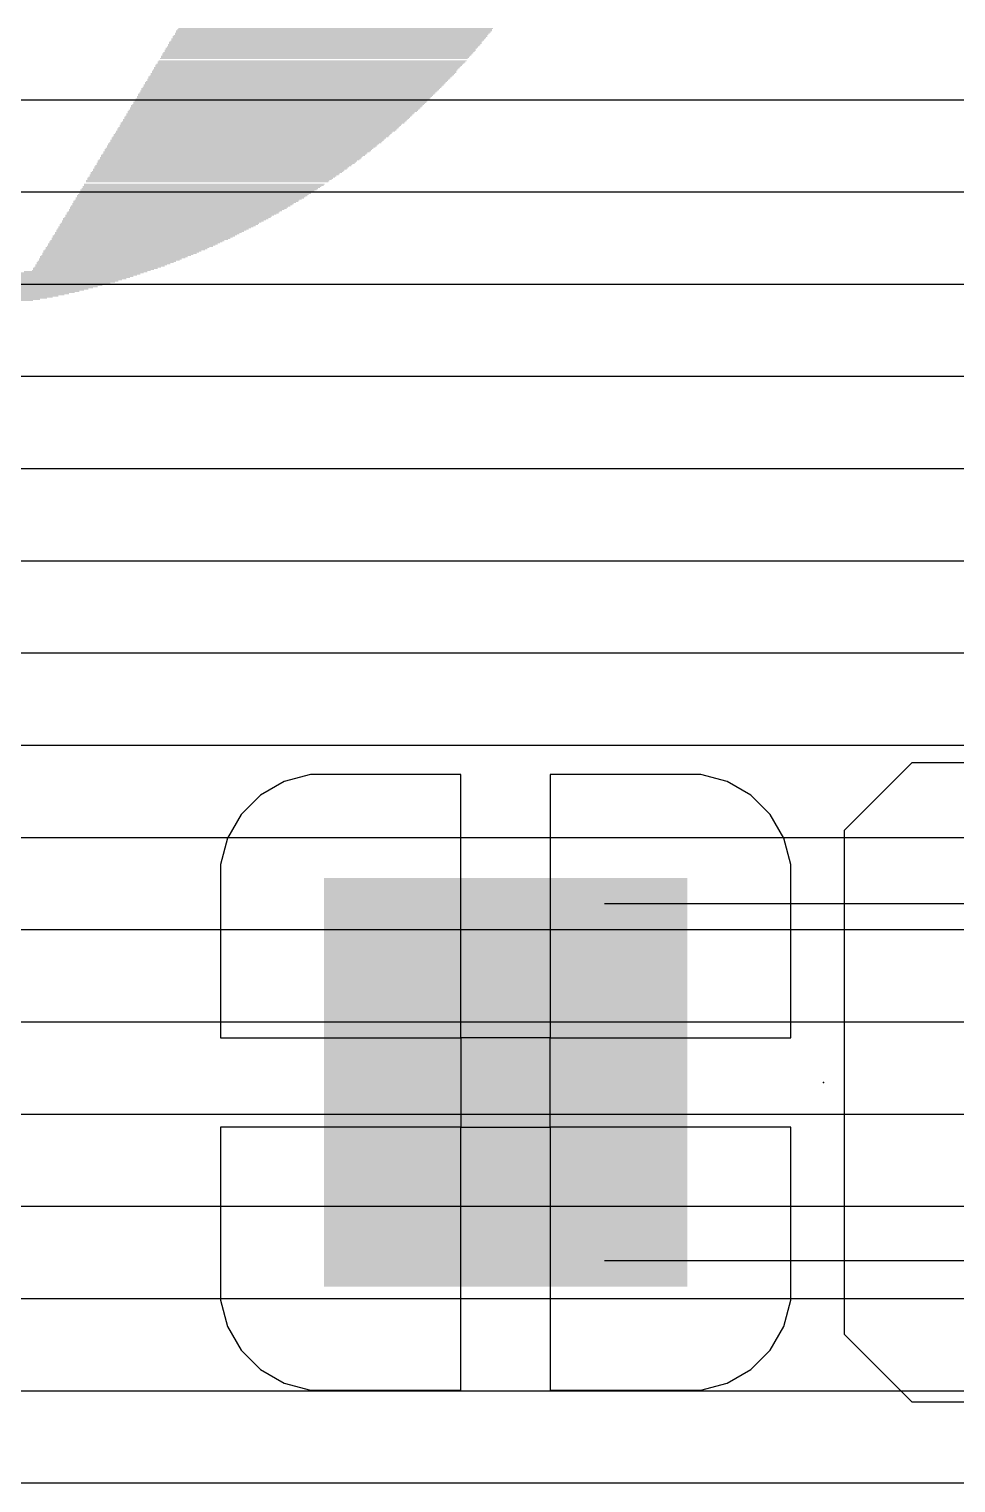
# Model space of a CAD drawing. Extents: x -0.28 to 5.55, y -0.74 to 2.72.
# Drawn here: x 3.5212 to 3.682, y 1.52 to 1.7723 of the extents above; entities that cross this region are included whole.
import ezdxf

# ---------------------------------------------------------------- set-up
doc = ezdxf.new("R2010")
doc.units = 0
for name, color, linetype in [('1', 22, 'CONTINUOUS'), ('16', 175, 'CONTINUOUS'), ('21', 253, 'CONTINUOUS'), ('23', 7, 'CONTINUOUS'), ('51', 253, 'CONTINUOUS')]:
    doc.layers.add(name, color=color, linetype=linetype)

# ---------------------------------------------------------------- blocks, each defined once
blk = doc.blocks.new('RECT')
blk.add_solid([(-0.5, -0.5), (0.5, -0.5), (-0.5, 0.5), (0.5, 0.5)])

msp = doc.modelspace()

# ---------------------------------------------------------------- linework, layer by layer
at = {"layer": '1'}
for p, q in [((3.155269, 1.76), (3.828, 1.76)), ((3.171269, 1.744), (3.828, 1.744)), ((3.187269, 1.728), (3.828, 1.728)), ((3.203269, 1.712), (3.828, 1.712)), ((3.21, 1.696), (3.771531, 1.696)), ((3.21, 1.68), (3.766157, 1.68)), ((3.21, 1.664), (3.766157, 1.664)), ((3.258436, 1.648), (3.766157, 1.648)), ((3.674338, 1.644933), (3.662622, 1.633217)), ((3.753898, 1.644933), (3.674338, 1.644933)), ((3.570016, 1.642933), (3.565438, 1.641706)), ((3.596134, 1.642933), (3.570016, 1.642933)), ((3.596134, 1.597249), (3.596134, 1.642933)), ((3.637748, 1.642933), (3.61163, 1.642933)), ((3.61163, 1.642933), (3.61163, 1.597249)), ((3.642326, 1.641706), (3.637748, 1.642933)), ((3.565438, 1.641706), (3.561334, 1.639337)), ((3.64643, 1.639337), (3.642326, 1.641706)), ((3.561334, 1.639337), (3.557982, 1.635985)), ((3.649781, 1.635985), (3.64643, 1.639337)), ((3.557982, 1.635985), (3.555612, 1.631881)), ((3.652151, 1.631881), (3.649781, 1.635985)), ((3.662622, 1.633217), (3.662622, 1.545783)), ((3.263811, 1.632), (3.555681, 1.632)), ((3.555612, 1.631881), (3.554386, 1.627303)), ((3.596134, 1.632), (3.61163, 1.632)), ((3.652082, 1.632), (3.662622, 1.632)), ((3.653378, 1.627303), (3.652151, 1.631881)), ((3.554386, 1.627303), (3.554386, 1.597248)), ((3.653378, 1.597248), (3.653378, 1.627303)), ((3.263811, 1.616), (3.554386, 1.616)), ((3.596134, 1.616), (3.61163, 1.616)), ((3.653378, 1.616), (3.662622, 1.616)), ((3.263811, 1.6), (3.554386, 1.6)), ((3.596134, 1.6), (3.61163, 1.6)), ((3.653378, 1.6), (3.662622, 1.6)), ((3.554386, 1.597248), (3.596133, 1.597248)), ((3.596133, 1.597248), (3.596133, 1.581752)), ((3.61163, 1.597249), (3.596134, 1.597249)), ((3.611631, 1.581752), (3.611631, 1.597248)), ((3.611631, 1.597248), (3.653378, 1.597248)), ((3.263811, 1.584), (3.596133, 1.584)), ((3.596133, 1.581752), (3.554386, 1.581752)), ((3.554386, 1.581752), (3.554386, 1.551697)), ((3.596134, 1.536067), (3.596134, 1.581751)), ((3.596134, 1.581751), (3.61163, 1.581751)), ((3.61163, 1.581751), (3.61163, 1.536067)), ((3.611631, 1.584), (3.662622, 1.584)), ((3.653378, 1.581752), (3.611631, 1.581752)), ((3.653378, 1.551697), (3.653378, 1.581752)), ((3.263811, 1.568), (3.554386, 1.568)), ((3.596134, 1.568), (3.61163, 1.568)), ((3.653378, 1.568), (3.662622, 1.568)), ((3.263811, 1.552), (3.554386, 1.552)), ((3.554386, 1.551697), (3.555612, 1.547119)), ((3.596134, 1.552), (3.61163, 1.552)), ((3.652151, 1.547119), (3.653378, 1.551697)), ((3.653378, 1.552), (3.662622, 1.552)), ((3.555612, 1.547119), (3.557982, 1.543015)), ((3.649781, 1.543015), (3.652151, 1.547119)), ((3.662622, 1.545783), (3.674338, 1.534067)), ((3.557982, 1.543015), (3.561334, 1.539663)), ((3.64643, 1.539663), (3.649781, 1.543015)), ((3.561334, 1.539663), (3.565438, 1.537294)), ((3.642326, 1.537294), (3.64643, 1.539663)), ((3.565438, 1.537294), (3.570016, 1.536067)), ((3.637748, 1.536067), (3.642326, 1.537294)), ((3.258712, 1.536), (3.672405, 1.536)), ((3.570016, 1.536067), (3.596134, 1.536067)), ((3.61163, 1.536067), (3.637748, 1.536067)), ((3.674338, 1.534067), (3.753898, 1.534067)), ((0.62, 1.52), (4.879213, 1.52))]:
    msp.add_line(p, q, dxfattribs=at)
at = {"layer": '16'}
for p, q in [((0.62, 1.76), (4.879213, 1.76)), ((0.62, 1.744), (4.879213, 1.744)), ((0.62, 1.728), (4.879213, 1.728)), ((0.62, 1.712), (4.879213, 1.712)), ((0.62, 1.696), (4.879213, 1.696)), ((0.62, 1.68), (4.879213, 1.68)), ((0.62, 1.664), (4.879213, 1.664)), ((0.62, 1.648), (4.879213, 1.648)), ((0.62, 1.632), (4.879213, 1.632)), ((0.62, 1.616), (4.879213, 1.616)), ((0.62, 1.6), (4.879213, 1.6)), ((0.62, 1.584), (4.879213, 1.584)), ((0.62, 1.568), (4.879213, 1.568)), ((0.62, 1.552), (4.879213, 1.552)), ((0.62, 1.536), (4.879213, 1.536)), ((0.62, 1.52), (4.879213, 1.52))]:
    msp.add_line(p, q, dxfattribs=at)
at = {"layer": '23'}
msp.add_point((3.659, 1.5895), dxfattribs=at)
at = {"layer": '51'}
for p, q in [((3.696992, 1.620484), (3.621008, 1.620484)), ((3.696992, 1.558516), (3.621008, 1.558516))]:
    msp.add_line(p, q, dxfattribs=at)

# ---------------------------------------------------------------- block references
at = {"layer": '1', "xscale": 0.062992, "yscale": 0.070866, "rotation": 180}
msp.add_blockref('RECT', (3.603882, 1.5895), dxfattribs=at)
at = {"layer": '21', "yscale": 0.0002}
for p, xscale in [((3.5734, 1.77095), 0.0546), ((3.5733, 1.77075), 0.0544), ((3.5735, 1.77115), 0.0544), ((3.5738, 1.77155), 0.0546), ((3.5737, 1.77135), 0.0544), ((3.5741, 1.77195), 0.0548), ((3.574, 1.77175), 0.0546), ((3.5742, 1.77215), 0.0546), ((3.5744, 1.77235), 0.0546), ((3.5717, 1.76855), 0.054), ((3.5716, 1.76835), 0.0538), ((3.5719, 1.76895), 0.054), ((3.5718, 1.76875), 0.0538), ((3.5721, 1.76915), 0.054), ((3.5724, 1.76955), 0.0542), ((3.5723, 1.76935), 0.054), ((3.5726, 1.76995), 0.0542), ((3.5726, 1.76975), 0.0542), ((3.5728, 1.77015), 0.0542), ((3.5731, 1.77055), 0.0544), ((3.573, 1.77035), 0.0542), ((3.5697, 1.76595), 0.0532), ((3.5696, 1.76575), 0.053), ((3.5699, 1.76615), 0.0532), ((3.5702, 1.76655), 0.0534), ((3.5701, 1.76635), 0.0532), ((3.5704, 1.76675), 0.0534), ((3.5706, 1.76715), 0.0534), ((3.5709, 1.76755), 0.0536), ((3.5708, 1.76735), 0.0534), ((3.5712, 1.76795), 0.0538), ((3.5711, 1.76775), 0.0536), ((3.5714, 1.76815), 0.0538), ((3.5676, 1.76315), 0.0522), ((3.5679, 1.76355), 0.0524), ((3.5678, 1.76335), 0.0522), ((3.5682, 1.76395), 0.0526), ((3.5681, 1.76375), 0.0524), ((3.5684, 1.76415), 0.0526), ((3.5687, 1.76455), 0.0528), ((3.5686, 1.76435), 0.0526), ((3.5689, 1.76495), 0.0528), ((3.5689, 1.76475), 0.0528), ((3.5691, 1.76515), 0.0528), ((3.5694, 1.76555), 0.053), ((3.5693, 1.76535), 0.0528), ((3.5658, 1.76095), 0.0514), ((3.5657, 1.76075), 0.0512), ((3.566, 1.76115), 0.0514), ((3.5663, 1.76155), 0.0516), ((3.5662, 1.76135), 0.0514), ((3.5666, 1.76195), 0.0518), ((3.5665, 1.76175), 0.0516), ((3.5668, 1.76215), 0.0518), ((3.5671, 1.76255), 0.052), ((3.567, 1.76235), 0.0518), ((3.5674, 1.76295), 0.0522), ((3.5673, 1.76275), 0.052), ((3.5636, 1.75815), 0.0502), ((3.5639, 1.75855), 0.0504), ((3.5638, 1.75835), 0.0502), ((3.5642, 1.75895), 0.0506), ((3.5641, 1.75875), 0.0504), ((3.5644, 1.75915), 0.0506), ((3.5647, 1.75955), 0.0508), ((3.5646, 1.75935), 0.0506), ((3.565, 1.75995), 0.051), ((3.5649, 1.75975), 0.0508), ((3.5652, 1.76015), 0.051), ((3.5655, 1.76055), 0.0512), ((3.5654, 1.76035), 0.051), ((3.5617, 1.75595), 0.0492), ((3.5615, 1.75575), 0.0488), ((3.5619, 1.75615), 0.0492), ((3.5622, 1.75655), 0.0494), ((3.5621, 1.75635), 0.0492), ((3.5625, 1.75695), 0.0496), ((3.5624, 1.75675), 0.0494), ((3.5627, 1.75715), 0.0496), ((3.563, 1.75755), 0.0498), ((3.5629, 1.75735), 0.0496), ((3.5634, 1.75795), 0.0502), ((3.5632, 1.75775), 0.0498), ((3.5593, 1.75335), 0.0476), ((3.5592, 1.75315), 0.0474), ((3.5596, 1.75355), 0.0478), ((3.5599, 1.75395), 0.048), ((3.5598, 1.75375), 0.0478), ((3.5601, 1.75415), 0.048), ((3.5605, 1.75455), 0.0484), ((3.5603, 1.75435), 0.048), ((3.5608, 1.75495), 0.0486), ((3.5607, 1.75475), 0.0484), ((3.561, 1.75515), 0.0486), ((3.5613, 1.75555), 0.0488), ((3.5612, 1.75535), 0.0486), ((3.5568, 1.75055), 0.0458), ((3.5572, 1.75095), 0.0462), ((3.557, 1.75075), 0.0458), ((3.5575, 1.75135), 0.0464), ((3.5574, 1.75115), 0.0462), ((3.5577, 1.75155), 0.0464), ((3.5581, 1.75195), 0.0468), ((3.558, 1.75175), 0.0466), ((3.5584, 1.75235), 0.047), ((3.5583, 1.75215), 0.0468), ((3.5587, 1.75255), 0.0472), ((3.559, 1.75295), 0.0474), ((3.5589, 1.75275), 0.0472), ((3.5546, 1.74835), 0.0442), ((3.5545, 1.74815), 0.044), ((3.5549, 1.74855), 0.0444), ((3.5553, 1.74895), 0.0448), ((3.5551, 1.74875), 0.0444), ((3.5556, 1.74935), 0.045), ((3.5555, 1.74915), 0.0448), ((3.5559, 1.74955), 0.0452), ((3.5562, 1.74995), 0.0454), ((3.5561, 1.74975), 0.0452), ((3.5566, 1.75035), 0.0458), ((3.5564, 1.75015), 0.0454), ((3.5522, 1.74595), 0.0422), ((3.5521, 1.74575), 0.042), ((3.5526, 1.74635), 0.0426), ((3.5525, 1.74615), 0.0424), ((3.5529, 1.74655), 0.0428), ((3.5533, 1.74695), 0.0432), ((3.5531, 1.74675), 0.0428), ((3.5537, 1.74735), 0.0436), ((3.5535, 1.74715), 0.0432), ((3.5539, 1.74755), 0.0436), ((3.5543, 1.74795), 0.044), ((3.5541, 1.74775), 0.0436), ((3.5491, 1.74295), 0.0396), ((3.5495, 1.74335), 0.04), ((3.5493, 1.74315), 0.0396), ((3.5497, 1.74355), 0.04), ((3.5501, 1.74395), 0.0404), ((3.55, 1.74375), 0.0402), ((3.5506, 1.74435), 0.041), ((3.5504, 1.74415), 0.0406), ((3.5508, 1.74455), 0.041), ((3.5512, 1.74495), 0.0414), ((3.5511, 1.74475), 0.0412), ((3.5516, 1.74535), 0.0418), ((3.5515, 1.74515), 0.0416), ((3.5463, 1.74055), 0.0368), ((3.5468, 1.74095), 0.0374), ((3.5466, 1.74075), 0.037), ((3.5472, 1.74135), 0.0378), ((3.5471, 1.74115), 0.0376), ((3.5475, 1.74155), 0.038), ((3.5479, 1.74195), 0.0384), ((3.5478, 1.74175), 0.0382), ((3.5484, 1.74235), 0.039), ((3.5482, 1.74215), 0.0386), ((3.5486, 1.74255), 0.039), ((3.5489, 1.74275), 0.0392), ((3.5432, 1.73795), 0.0338), ((3.5437, 1.73835), 0.0344), ((3.5435, 1.73815), 0.034), ((3.5439, 1.73855), 0.0344), ((3.5444, 1.73895), 0.035), ((3.5442, 1.73875), 0.0346), ((3.5449, 1.73935), 0.0356), ((3.5447, 1.73915), 0.0352), ((3.5452, 1.73955), 0.0358), ((3.5456, 1.73995), 0.0362), ((3.5454, 1.73975), 0.0358), ((3.5461, 1.74035), 0.0368), ((3.5459, 1.74015), 0.0364), ((3.54, 1.73555), 0.0302), ((3.5406, 1.73595), 0.031), ((3.5404, 1.73575), 0.0306), ((3.5411, 1.73635), 0.0316), ((3.5409, 1.73615), 0.0312), ((3.5414, 1.73655), 0.0318), ((3.5419, 1.73695), 0.0324), ((3.5417, 1.73675), 0.032), ((3.5424, 1.73735), 0.033), ((3.5422, 1.73715), 0.0326), ((3.5427, 1.73755), 0.0332), ((3.543, 1.73775), 0.0334), ((3.5363, 1.73295), 0.026), ((3.5369, 1.73335), 0.0268), ((3.5366, 1.73315), 0.0262), ((3.5374, 1.73375), 0.0274), ((3.5372, 1.73355), 0.027), ((3.5378, 1.73395), 0.0278), ((3.5383, 1.73435), 0.0284), ((3.5381, 1.73415), 0.028), ((3.5387, 1.73455), 0.0288), ((3.5392, 1.73495), 0.0294), ((3.539, 1.73475), 0.029), ((3.5397, 1.73535), 0.03), ((3.5395, 1.73515), 0.0296), ((3.532, 1.73035), 0.0206), ((3.5327, 1.73075), 0.0216), ((3.5324, 1.73055), 0.021), ((3.5331, 1.73095), 0.022), ((3.5337, 1.73135), 0.0228), ((3.5335, 1.73115), 0.0224), ((3.5344, 1.73175), 0.0238), ((3.5341, 1.73155), 0.0232), ((3.5347, 1.73195), 0.024), ((3.5353, 1.73235), 0.0248), ((3.5351, 1.73215), 0.0244), ((3.5359, 1.73275), 0.0256), ((3.5357, 1.73255), 0.0252), ((3.4994, 1.72795), 0.0702), ((3.519, 1.72815), 0.0326), ((3.5209, 1.72835), 0.0304), ((3.5225, 1.72855), 0.0284), ((3.5243, 1.72875), 0.026), ((3.5253, 1.72895), 0.0256), ((3.5263, 1.72915), 0.0248), ((3.5272, 1.72935), 0.0242), ((3.5282, 1.72955), 0.0234), ((3.5291, 1.72975), 0.0228), ((3.5301, 1.72995), 0.022), ((3.531, 1.73015), 0.0214), ((3.4923, 1.72535), 0.0616), ((3.493, 1.72555), 0.0626), ((3.4936, 1.72575), 0.0634), ((3.4942, 1.72595), 0.0642), ((3.4948, 1.72615), 0.065), ((3.4953, 1.72635), 0.0656), ((3.4959, 1.72655), 0.0664), ((3.4965, 1.72675), 0.0668), ((3.497, 1.72695), 0.0674), ((3.4975, 1.72715), 0.068), ((3.498, 1.72735), 0.0686), ((3.4985, 1.72755), 0.0692), ((3.499, 1.72775), 0.0698), ((3.4916, 1.72515), 0.0606)]:
    msp.add_blockref('RECT', p, dxfattribs=dict(at, xscale=xscale))
at = {"layer": '51', "xscale": 0.029531, "yscale": 0.066929, "rotation": 180}
msp.add_blockref('RECT', (3.606766, 1.589465), dxfattribs=at)

doc.saveas('drawing.dxf')
